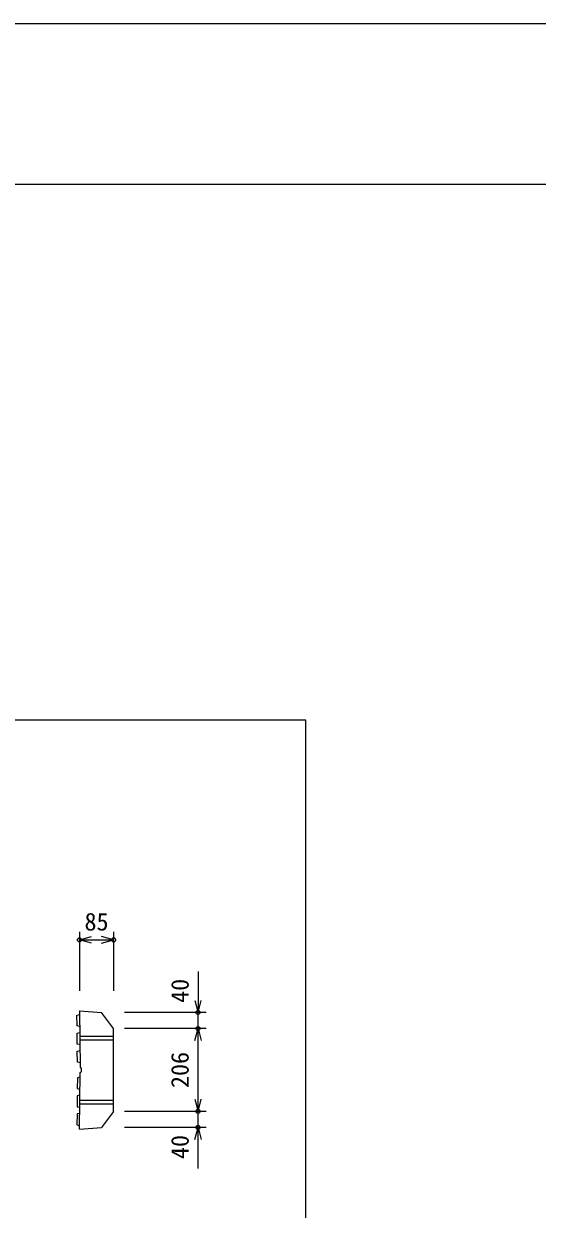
# Model space of a CAD drawing. Units: millimetres, scale not verified. Extents: x -16800 to 16800, y -5940 to 5940.
# Drawn here: x -4656 to -3378, y 2991 to 5940 of the extents above; entities that cross this region are included whole.
import ezdxf
from ezdxf.enums import TextEntityAlignment as Align

# ---------------------------------------------------------------- set-up
doc = ezdxf.new("R2010")
doc.units = ezdxf.units.MM
doc.header["$LTSCALE"] = 20
doc.header["$PDMODE"] = 32
doc.header["$PDSIZE"] = 10
for name, color, linetype, lineweight in [('0-0_DIM', 7, 'Continuous', 25), ('0-1_Defpoints', 5, 'Continuous', 25), ('0-2_HATCH', 6, 'Continuous', 25), ('0-5_OUTLINE', 3, 'Continuous', 25), ('0-6_TXT', 7, 'Continuous', 25), ('0-7_WAKU', 3, 'Continuous', 25)]:
    doc.layers.add(name, color=color, linetype=linetype, lineweight=lineweight)
doc.styles.add('ＭＳ ゴシック', font='')
doc.styles.get('ＭＳ ゴシック').set_extended_font_data('MS Gothic')

msp = doc.modelspace()

# ---------------------------------------------------------------- linework, layer by layer
at = {"layer": '0-0_DIM'}
for p, q in [((-4517.61, 3681.58), (-4517.61, 3535.18)), ((-4517.61, 3661.58), (-4432.61, 3661.58)), ((-4432.61, 3681.58), (-4432.61, 3535.18)), ((-4222.61, 3583.04), (-4222.61, 3481.03)), ((-4202.61, 3481.03), (-4405.69, 3481.03)), ((-4202.61, 3481.03), (-4405.69, 3481.03)), ((-4222.61, 3441.05), (-4222.61, 3481.03)), ((-4202.61, 3441.05), (-4405.69, 3441.05)), ((-4222.61, 3235.05), (-4222.61, 3441.05)), ((-4202.61, 3235.05), (-4405.69, 3235.05)), ((-4222.61, 3195.05), (-4222.61, 3235.05)), ((-4222.61, 3195.05), (-4222.61, 3229.05)), ((-4202.61, 3195.05), (-4405.69, 3195.05)), ((-4202.61, 3195.05), (-4405.69, 3195.05)), ((-4222.61, 3093.04), (-4222.61, 3195.05))]:
    msp.add_line(p, q, dxfattribs=at)
for points in [[(-4487.61, 3653.54), (-4517.61, 3661.58), (-4487.61, 3669.62)], [(-4462.61, 3653.54), (-4432.61, 3661.58), (-4462.61, 3669.62)], [(-4230.65, 3511.03), (-4222.61, 3481.03), (-4214.57, 3511.03)], [(-4230.65, 3411.05), (-4222.61, 3441.05), (-4214.57, 3411.05)], [(-4230.65, 3265.05), (-4222.61, 3235.05), (-4214.57, 3265.05)], [(-4230.65, 3165.05), (-4222.61, 3195.05), (-4214.57, 3165.05)]]:
    msp.add_lwpolyline(points, dxfattribs=at)
for p in [(-4517.61, 3661.58), (-4432.61, 3661.58), (-4222.61, 3481.03), (-4222.61, 3481.03), (-4222.61, 3441.05), (-4222.61, 3235.05), (-4222.61, 3195.05)]:
    msp.add_point(p, dxfattribs=at)
at = {"layer": '0-1_Defpoints'}
msp.add_lwpolyline([(-16800, -5940), (0, -5940), (0, 5940), (-16800, 5940)], close=True, dxfattribs=at)
at = {"layer": '0-2_HATCH'}
for p, q in [((-4517.21, 3446.05), (-4523.73, 3447.55)), ((-4516.75, 3401.05), (-4523.27, 3402.55)), ((-4516.75, 3275.05), (-4523.27, 3273.55)), ((-4517.21, 3230.05), (-4523.73, 3228.55))]:
    msp.add_line(p, q, dxfattribs=at)
for points in [[(-4523.73, 3447.5), (-4524, 3474.5), (-4517.52, 3476.05)], [(-4523.27, 3402.5), (-4523.54, 3429.5), (-4517.06, 3431.05)], [(-4516.29, 3356.05), (-4522.81, 3357.5), (-4523.08, 3384.5), (-4516.6, 3386.05)], [(-4516.29, 3320.05), (-4522.81, 3318.6), (-4523.08, 3291.6), (-4516.6, 3290.05)], [(-4523.27, 3273.6), (-4523.54, 3246.6), (-4517.06, 3245.05)], [(-4523.73, 3228.6), (-4524, 3201.6), (-4517.52, 3200.05)]]:
    msp.add_lwpolyline(points, dxfattribs=at)
at = {"layer": '0-5_OUTLINE'}
for p, q in [((-4517.61, 3485.03), (-4462.63, 3480.88)), ((-4517.61, 3485.03), (-4516.17, 3344.07)), ((-4516.97, 3422.05), (-4432.61, 3422.05)), ((-4516.87, 3413.05), (-4432.61, 3413.05)), ((-4517.61, 3191.05), (-4516.17, 3332.03)), ((-4516.17, 3344.07), (-4512.97, 3342.55)), ((-4516.17, 3332.03), (-4512.97, 3333.55)), ((-4512.97, 3333.55), (-4512.97, 3342.55)), ((-4516.97, 3254.05), (-4432.61, 3254.05)), ((-4516.87, 3263.05), (-4432.61, 3263.05)), ((-4432.61, 3235.05), (-4462.64, 3195.2)), ((-4517.61, 3191.05), (-4462.64, 3195.2))]:
    msp.add_line(p, q, dxfattribs=at)
msp.add_lwpolyline([(-4432.61, 3235.05), (-4432.61, 3441.05), (-4462.63, 3480.88)], dxfattribs=at)
at = {"layer": '0-6_TXT'}
msp.add_lwpolyline([(-6454.13, 2208.14), (-3954.13, 2208.14), (-3954.13, 4208.14), (-6454.13, 4208.14)], close=True, dxfattribs=at)
at = {"layer": '0-7_WAKU'}
msp.add_lwpolyline([(-16400, -5540), (-400, -5540), (-400, 5540), (-16400, 5540)], close=True, dxfattribs=at)

# ---------------------------------------------------------------- texts
at = {"layer": '0-0_DIM', "style": 'ＭＳ ゴシック'}
msp.add_text('85', height=43.99, dxfattribs=at).set_placement((-4505.11, 3671.58), align=Align.BOTTOM_LEFT)
for s, p in [('40', (-4232.61, 3504.81)), ('206', (-4232.61, 3293.05)), ('40', (-4232.61, 3116.48))]:
    msp.add_text(s, height=43.99, rotation=90, dxfattribs=at).set_placement(p, align=Align.BOTTOM_LEFT)

doc.saveas('drawing.dxf')
